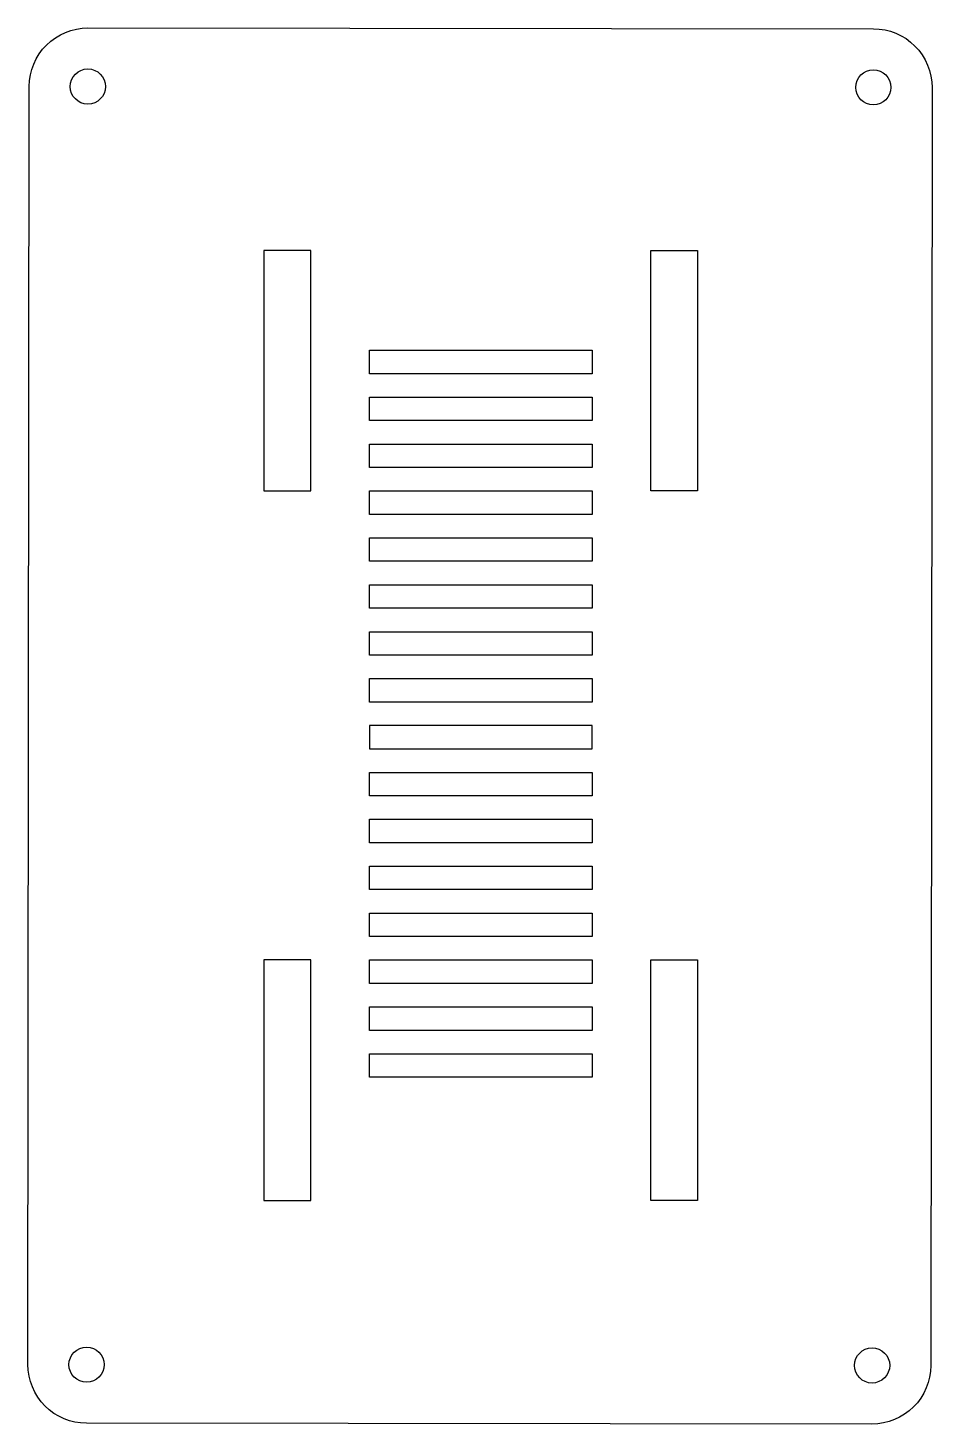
# Model space of a CAD drawing. Header units: millimetres. Extents: x -14 to 63, y 0 to 119.
import ezdxf

# ---------------------------------------------------------------- set-up
doc = ezdxf.new("R2010")
doc.units = ezdxf.units.MM
doc.layers.get('0').update_dxf_attribs({"linetype": 'CONTINUOUS'})

msp = doc.modelspace()

# ---------------------------------------------------------------- linework, layer by layer
msp.add_lwpolyline([(62.99, 113.91), (62.88, 4.91, -0.414214), (57.87, -0.08), (-9.13, -0.01, -0.414214), (-14.12, 5), (-14.01, 114, -0.414214), (-9, 118.99), (58, 118.92, -0.414214)], format="xyb", close=True)
for points in [[(10, 100), (6, 100), (6, 79.5), (10, 79.5)], [(39, 100), (43, 100), (43, 79.5), (39, 79.5)], [(34, 89.5), (15, 89.5), (15, 91.5), (34, 91.5)], [(34, 85.5), (15, 85.5), (15, 87.5), (34, 87.5)], [(34, 81.5), (15, 81.5), (15, 83.5), (34, 83.5)], [(34, 77.5), (15, 77.5), (15, 79.5), (34, 79.5)], [(34, 73.5), (15, 73.5), (15, 75.5), (34, 75.5)], [(34, 69.5), (15, 69.5), (15, 71.5), (34, 71.5)], [(34, 67.5), (34, 65.5), (15, 65.5), (15, 67.5)], [(15, 63.5), (34, 63.5), (34, 61.5), (15, 61.5)], [(15, 59.5), (15, 57.5), (34, 57.5), (34, 59.5)], [(34, 55.5), (34, 53.5), (15, 53.5), (15, 55.5)], [(15, 51.5), (34, 51.5), (34, 49.5), (15, 49.5)], [(34, 47.5), (34, 45.5), (15, 45.5), (15, 47.5)], [(15, 43.5), (34, 43.5), (34, 41.5), (15, 41.5)], [(10, 39.5), (6, 39.5), (6, 19), (10, 19)], [(15, 39.5), (34, 39.5), (34, 37.5), (15, 37.5)], [(39, 39.5), (43, 39.5), (43, 19), (39, 19)], [(15, 35.5), (34, 35.5), (34, 33.5), (15, 33.5)], [(15, 31.5), (34, 31.5), (34, 29.5), (15, 29.5)]]:
    msp.add_lwpolyline(points, close=True)
for centre in [(-9.01, 113.99), (57.99, 113.92), (-9.12, 4.99), (57.88, 4.92)]:
    msp.add_circle(centre, 1.5)

doc.saveas('drawing.dxf')
